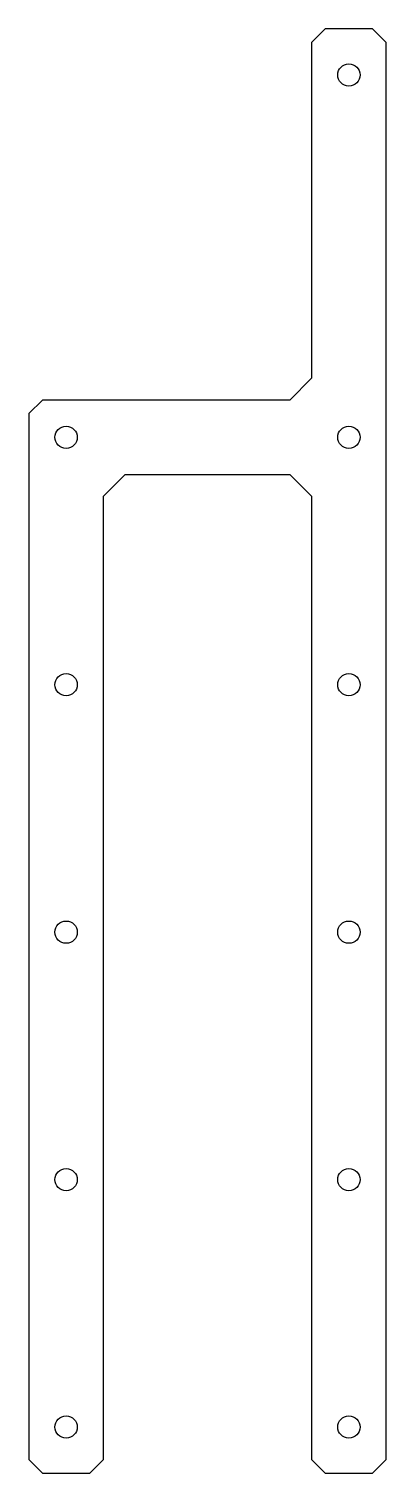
# Model space of a CAD drawing. Header units: millimetres. Extents: x -40 to 12, y -143 to 65.
import ezdxf

# ---------------------------------------------------------------- set-up
doc = ezdxf.new("R2010")
doc.units = ezdxf.units.MM

msp = doc.modelspace()

# ---------------------------------------------------------------- linework, layer by layer
msp.add_lwpolyline([(-39.64, -140.56), (-37.69, -142.51), (-30.89, -142.51), (-28.94, -140.56), (-28.94, -2.13), (-25.81, 1), (-2.13, 1), (1, -2.13), (1, -140.56), (2.95, -142.51), (9.75, -142.51), (11.7, -140.56), (11.7, 63.09), (9.75, 65.04), (2.95, 65.04), (1, 63.09), (1, 14.83), (-2.13, 11.7), (-37.69, 11.7), (-39.64, 9.75)], close=True)
for centre in [(6.35, 58.42), (-34.29, 6.35), (6.35, 6.35), (-34.29, -29.21), (6.35, -29.21), (-34.29, -64.77), (6.35, -64.77), (-34.29, -100.33), (6.35, -100.33), (-34.29, -135.89), (6.35, -135.89)]:
    msp.add_circle(centre, 1.6)

doc.saveas('drawing.dxf')
